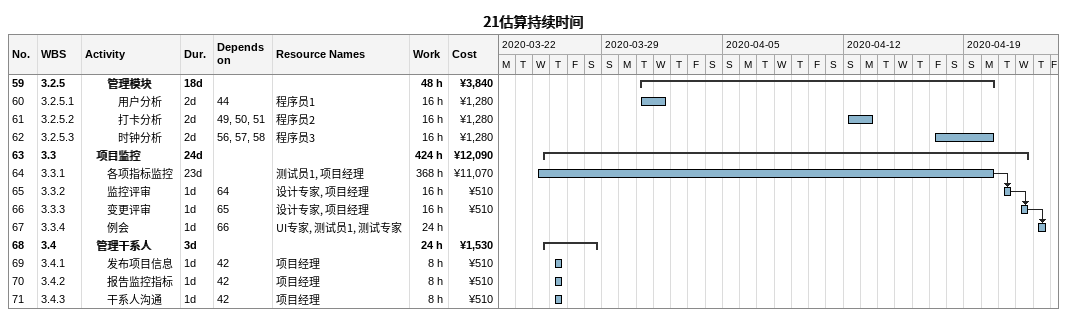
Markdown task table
21估算持续时间

| ID | WBS | Task | Duration | Start | Finish | Predecessors | Resources | Work (h) | Cost (¥) |
|---|---|---|---|---|---|---|---|---|---|
| 59 | 3.2.5 | **管理模块** | 18d | 2020-03-31 | 2020-04-20 |  |  | 48 | 3840 |
| 60 | 3.2.5.1 | 用户分析 | 2d | 2020-03-31 | 2020-04-01 | 44 | 程序员1 | 16 | 1280 |
| 61 | 3.2.5.2 | 打卡分析 | 2d | 2020-04-12 | 2020-04-13 | 49, 50, 51 | 程序员2 | 16 | 1280 |
| 62 | 3.2.5.3 | 时钟分析 | 2d | 2020-04-17 | 2020-04-20 | 56, 57, 58 | 程序员3 | 16 | 1280 |
| 63 | 3.3 | **项目监控** | 24d | 2020-03-25 | 2020-04-22 |  |  | 424 | 12090 |
| 64 | 3.3.1 | 各项指标监控 | 23d | 2020-03-25 | 2020-04-20 |  | 测试员1, 项目经理 | 368 | 11070 |
| 65 | 3.3.2 | 监控评审 | 1d | 2020-04-21 | 2020-04-21 | 64 | 设计专家, 项目经理 | 16 | 510 |
| 66 | 3.3.3 | 变更评审 | 1d | 2020-04-22 | 2020-04-22 | 65 | 设计专家, 项目经理 | 16 | 510 |
| 67 | 3.3.4 | 例会 | 1d | 2020-04-23 | 2020-04-23 | 66 | UI专家, 测试员1, 测试专家 | 24 |  |
| 68 | 3.4 | **管理干系人** | 3d | 2020-03-25 | 2020-03-28 |  |  | 24 | 1530 |
| 69 | 3.4.1 | 发布项目信息 | 1d | 2020-03-26 | 2020-03-26 | 42 | 项目经理 | 8 | 510 |
| 70 | 3.4.2 | 报告监控指标 | 1d | 2020-03-26 | 2020-03-26 | 42 | 项目经理 | 8 | 510 |
| 71 | 3.4.3 | 干系人沟通 | 1d | 2020-03-26 | 2020-03-26 | 42 | 项目经理 | 8 | 510 |
